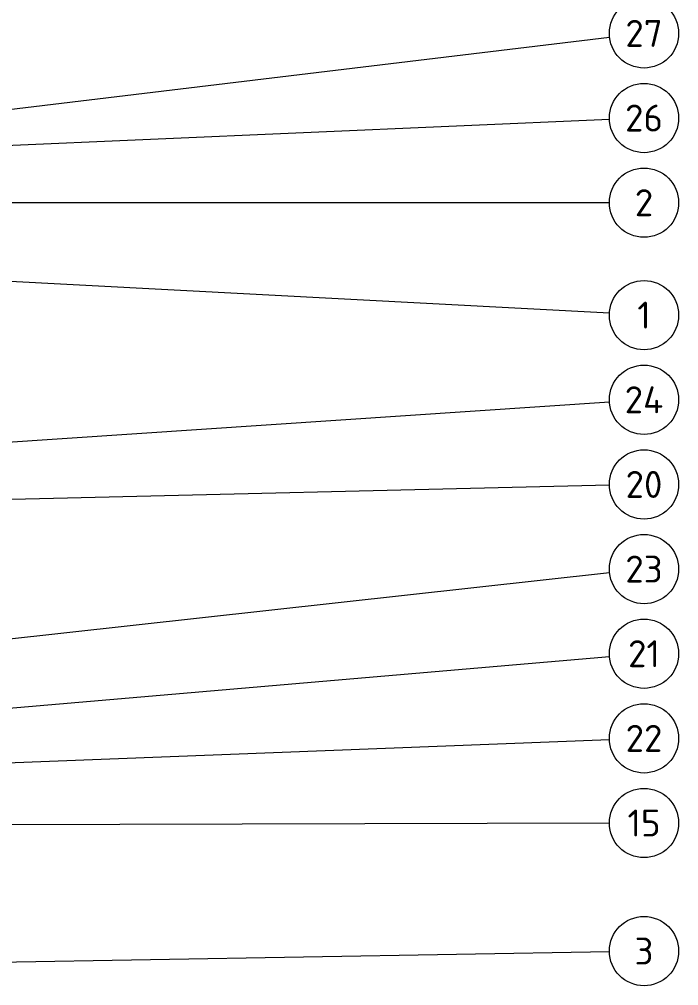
# Model space of a CAD drawing. Header units: millimetres. Extents: x 0 to 594, y 0 to 420.
# Drawn here: x 292.9 to 378.5, y 128.1 to 253.6 of the extents above; entities that cross this region are included whole.
import ezdxf
from ezdxf.enums import TextEntityAlignment as Align

# ---------------------------------------------------------------- set-up
doc = ezdxf.new("R2010")
doc.units = ezdxf.units.MM
doc.layers.add('06-TEXTO', color=7, linetype='CONTINUOUS', lineweight=25)
doc.layers.add('08-FINA', color=5, linetype='CONTINUOUS', lineweight=18)
doc.styles.add('ISO3098', font='isocpeur.ttf')

msp = doc.modelspace()

# ---------------------------------------------------------------- linework, layer by layer
at = {"layer": '08-FINA'}
for p, q in [((369.53, 251.27), (232.02, 234.69)), ((369.5, 240.62), (229.1, 234.54)), ((369.5, 229.81), (239.66, 229.81)), ((369.51, 215.44), (240.38, 222.31)), ((369.51, 203.89), (239.99, 195.19)), ((369.5, 193.09), (232.66, 189.83)), ((369.53, 181.7), (208.6, 163.95)), ((369.52, 170.81), (212.63, 157.27)), ((369.5, 160.02), (224.23, 154.39)), ((369.5, 149.18), (248.28, 148.86)), ((369.5, 132.48), (228.63, 129.98))]:
    msp.add_line(p, q, dxfattribs=at)
for centre in [(374, 251.81), (374, 240.81), (374, 229.81), (374, 215.2), (374, 204.2), (374, 193.2), (374, 182.2), (374, 171.2), (374, 160.2), (374, 149.2), (374, 132.56)]:
    msp.add_circle(centre, 4.5, dxfattribs=at)

# ---------------------------------------------------------------- texts
at = {"layer": '06-TEXTO', "style": 'ISO3098'}
for s, p in [('27', (374, 251.81)), ('26', (374, 240.81)), ('2', (374, 229.81)), ('1', (374, 215.2)), ('24', (374, 204.2)), ('20', (374, 193.2)), ('23', (374, 182.2)), ('21', (374, 171.2)), ('22', (374, 160.2)), ('15', (374, 149.2)), ('3', (374, 132.56))]:
    msp.add_text(s, height=3.5, dxfattribs=at).set_placement(p, align=Align.MIDDLE_CENTER)

doc.saveas('drawing.dxf')
